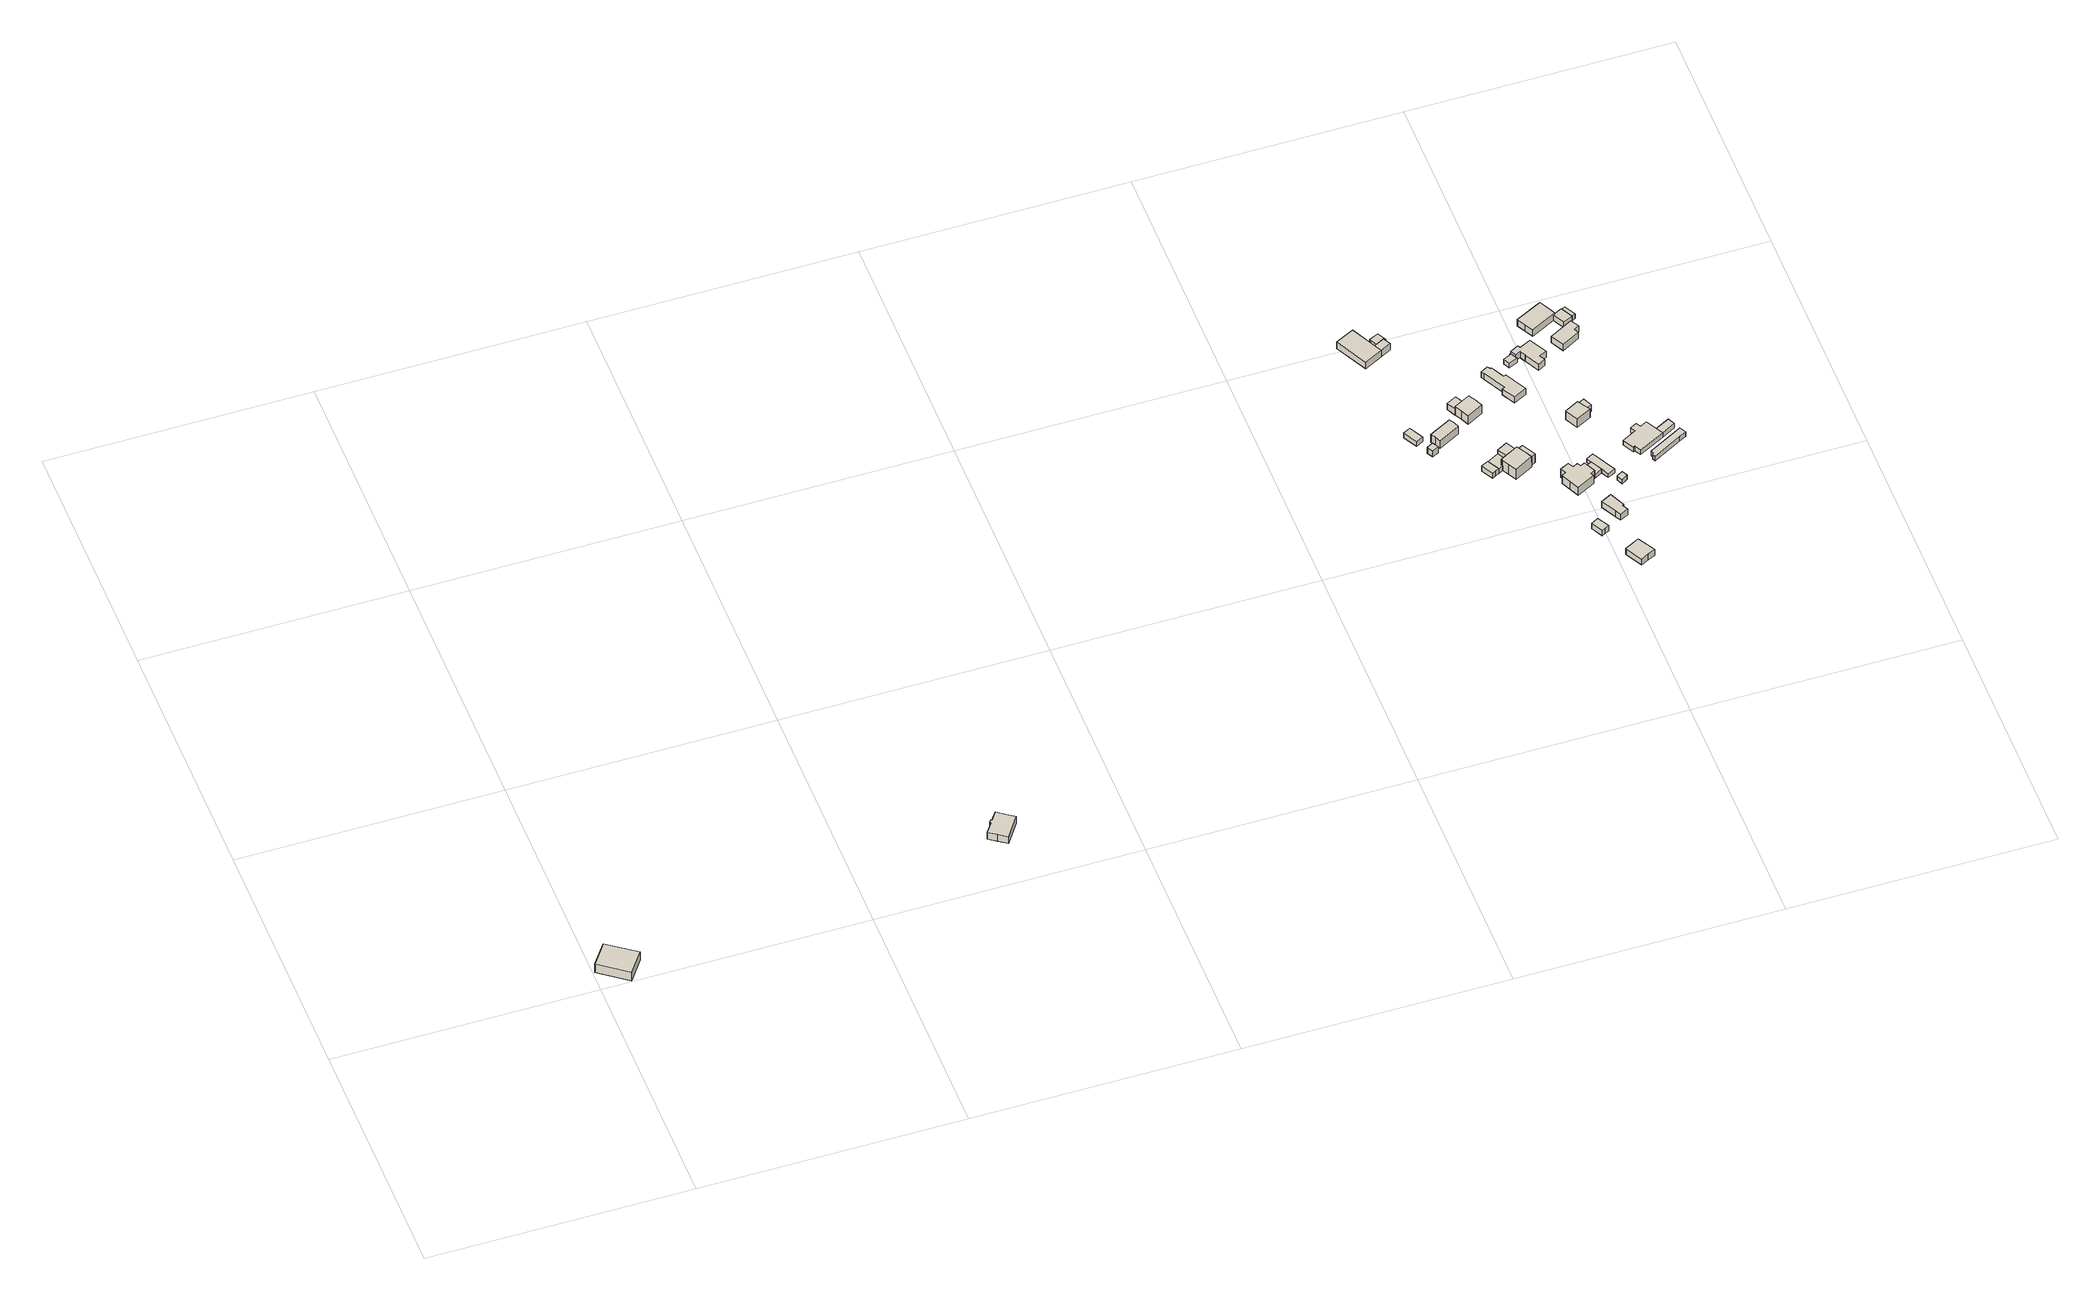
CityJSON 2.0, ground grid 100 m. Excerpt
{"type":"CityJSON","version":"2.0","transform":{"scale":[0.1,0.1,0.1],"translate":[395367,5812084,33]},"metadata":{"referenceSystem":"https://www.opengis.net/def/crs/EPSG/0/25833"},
"CityObjects":{
"building1":{"type":"Building","attributes":{"Gemeindeschluessel":"11000008","BezugspunktDach":"2200","function":"31001_1310","measuredHeight":4.82,"storeysAboveGround":1},"address":[{"country":"Germany","locality":"Berlin","thoroughfareNumber":"36","thoroughfareName":"Späthstraße"}],"geometry":[{"type":"Solid","lod":"1","boundaries":[[[[0,1,2,3,4]],[[5,6,7,8,9]],[[5,9,4,3]],[[6,5,3,2]],[[7,6,2,1]],[[8,7,1,0]],[[9,8,0,4]]]]}]},
"building2":{"type":"Building","attributes":{"Gemeindeschluessel":"11000008","BezugspunktDach":"2200","function":"31001_1310","measuredHeight":3.83,"storeysAboveGround":1},"address":[{"country":"Germany","locality":"Berlin","thoroughfareNumber":"1","thoroughfareName":"Parchimer Allee"}],"geometry":[{"type":"Solid","lod":"1","boundaries":[[[[10,11,12,13,14,15,16,17,18,19]],[[20,21,22,23,24,25,26,27,28,29]],[[20,29,19,18]],[[21,20,18,17]],[[22,21,17,16]],[[23,22,16,15]],[[24,23,15,14]],[[25,24,14,13]],[[26,25,13,12]],[[27,26,12,11]],[[28,27,11,10]],[[29,28,10,19]]]]}]},
"building3":{"type":"Building","attributes":{"Gemeindeschluessel":"11000009","BezugspunktDach":"2200","function":"31001_2143","measuredHeight":2.32,"storeysAboveGround":1},"address":[{"country":"Germany","locality":"Berlin","thoroughfareNumber":"42A (1)","thoroughfareName":"Späthstraße"}],"geometry":[{"type":"Solid","lod":"1","boundaries":[[[[30,31,32,33]],[[34,35,36,37]],[[34,37,33,32]],[[35,34,32,31]],[[36,35,31,30]],[[37,36,30,33]]]]}]},
"building4":{"type":"Building","attributes":{"Gemeindeschluessel":"11000009","BezugspunktDach":"2200","function":"31001_2143","measuredHeight":2.98,"storeysAboveGround":1},"address":[{"country":"Germany","locality":"Berlin","thoroughfareNumber":"42A (2)","thoroughfareName":"Späthstraße"}],"geometry":[{"type":"Solid","lod":"1","boundaries":[[[[38,39,40,41]],[[42,43,44,45]],[[42,45,41,40]],[[43,42,40,39]],[[44,43,39,38]],[[45,44,38,41]]]]}]},
"building5":{"type":"Building","attributes":{"Gemeindeschluessel":"11000009","BezugspunktDach":"2200","function":"31001_1010","measuredHeight":5.2,"storeysAboveGround":1},"address":[{"country":"Germany","locality":"Berlin","thoroughfareNumber":"42A","thoroughfareName":"Späthstraße"}],"geometry":[{"type":"Solid","lod":"1","boundaries":[[[[46,47,48,49,50,51]],[[52,53,54,55,56,57]],[[52,57,51,50]],[[53,52,50,49]],[[54,53,49,48]],[[55,54,48,47]],[[56,55,47,46]],[[57,56,46,51]]]]}]},
"building6":{"type":"Building","attributes":{"Gemeindeschluessel":"11000009","function":"31001_1010"},"address":[{"country":"Germany","locality":"Berlin","thoroughfareNumber":"43","thoroughfareName":"Späthstraße"}],"children":["building6-1","building6-2","building6-3"]},
"building6-1":{"type":"BuildingPart","attributes":{"BezugspunktDach":"2200","measuredHeight":3.31,"storeysAboveGround":1},"parents":["building6"],"geometry":[{"type":"Solid","lod":"1","boundaries":[[[[58,59,60,61,62]],[[63,64,65,66,67]],[[63,67,62,61]],[[64,63,61,60]],[[66,65,59,58]],[[67,66,58,62]],[[65,64,60,59]]]]}]},
"building6-2":{"type":"BuildingPart","attributes":{"BezugspunktDach":"2200","measuredHeight":2.12,"storeysAboveGround":1},"parents":["building6"],"geometry":[{"type":"Solid","lod":"1","boundaries":[[[[68,69,70,71,72]],[[73,74,75,76,77]],[[73,77,72,71]],[[74,73,71,70]],[[75,74,70,69]],[[77,76,68,72]],[[68,76,75,69]]]]}]},
"building6-3":{"type":"BuildingPart","attributes":{"BezugspunktDach":"2200","measuredHeight":3.31,"storeysAboveGround":1},"parents":["building6"],"geometry":[{"type":"MultiSurface","lod":"1","boundaries":[[[59,78,79,80,60]],[[76,75,81,65,64]],[[76,64,60,80]],[[69,68,76,80,79]],[[81,75,79,78]],[[65,81,78,59]],[[75,76,68,69]],[[64,65,59,60]]]}]},
"building7":{"type":"Building","attributes":{"Gemeindeschluessel":"11000009","BezugspunktDach":"2200","function":"31001_2463","measuredHeight":2.75,"storeysAboveGround":1},"address":[{"country":"Germany","locality":"Berlin","thoroughfareNumber":"42G (2)","thoroughfareName":"Späthstraße"}],"geometry":[{"type":"Solid","lod":"1","boundaries":[[[[82,83,84,85,86]],[[87,88,89,90,91]],[[87,91,86,85]],[[88,87,85,84]],[[89,88,84,83]],[[90,89,83,82]],[[91,90,82,86]]]]}]},
"building8":{"type":"Building","attributes":{"Gemeindeschluessel":"11000009","BezugspunktDach":"2200","function":"31001_2723","measuredHeight":2.4,"storeysAboveGround":1},"address":[{"country":"Germany","locality":"Berlin","thoroughfareNumber":"42G (1)","thoroughfareName":"Späthstraße"}],"geometry":[{"type":"Solid","lod":"1","boundaries":[[[[92,93,94,95,96,97]],[[98,99,100,101,102,103]],[[98,103,97,96]],[[99,98,96,95]],[[100,99,95,94]],[[101,100,94,93]],[[102,101,93,92]],[[103,102,92,97]]]]}]},
"building9":{"type":"Building","attributes":{"Gemeindeschluessel":"11000009","BezugspunktDach":"2200","function":"31001_2143","measuredHeight":3.02,"storeysAboveGround":1},"address":[{"country":"Germany","locality":"Berlin","thoroughfareNumber":"42B (1)","thoroughfareName":"Späthstraße"}],"geometry":[{"type":"Solid","lod":"1","boundaries":[[[[104,105,106,107]],[[108,109,110,111]],[[108,111,107,106]],[[109,108,106,105]],[[110,109,105,104]],[[111,110,104,107]]]]}]},
"building10":{"type":"Building","attributes":{"Gemeindeschluessel":"11000009","function":"31001_1010"},"address":[{"country":"Germany","locality":"Berlin","thoroughfareNumber":"42G","thoroughfareName":"Späthstraße"}],"children":["building10-1","building10-2","building10-3"]},
"building10-1":{"type":"BuildingPart","attributes":{"BezugspunktDach":"2200","measuredHeight":5.99,"storeysAboveGround":1},"parents":["building10"],"geometry":[{"type":"MultiSurface","lod":"1","boundaries":[[[112,113,114,115,116,117,118,119,120,121]],[[99,122,123,124,125,126,127,128,101,100]],[[99,100,121,120]],[[122,129,130,99,120,119]],[[123,122,119,118]],[[124,123,118,117]],[[131,132,117,116]],[[126,133,134,131,125,116,115]],[[127,126,115,114]],[[128,127,114,113]],[[101,128,113,112]],[[100,101,112,121]],[[99,130,129,122]],[[125,124,132,131]],[[125,131,134,133]]]}]},
"building10-2":{"type":"BuildingPart","attributes":{"BezugspunktDach":"2200","measuredHeight":4.46,"storeysAboveGround":1},"parents":["building10"],"geometry":[{"type":"Solid","lod":"1","boundaries":[[[[130,129,135,136,137]],[[138,139,122,99,98]],[[138,98,137,136]],[[139,138,136,135]],[[122,139,135,129]],[[98,99,130,137]],[[99,122,129,130]]]]}]},
"building10-3":{"type":"BuildingPart","attributes":{"BezugspunktDach":"2200","measuredHeight":4.46,"storeysAboveGround":1},"parents":["building10"],"geometry":[{"type":"MultiSurface","lod":"1","boundaries":[[[134,140,141,132]],[[142,143,133,124]],[[142,124,132,141]],[[143,142,141,140]],[[133,143,140,134]],[[144,125,145]],[[146,124,145,125,131,132]],[[133,134,131,125,144]]]}]},
"building11":{"type":"Building","attributes":{"Gemeindeschluessel":"11000009","BezugspunktDach":"2200","function":"31001_1312","measuredHeight":5.42,"storeysAboveGround":1},"address":[{"country":"Germany","locality":"Berlin","thoroughfareNumber":"42B","thoroughfareName":"Späthstraße"}],"geometry":[{"type":"Solid","lod":"1","boundaries":[[[[147,148,149,150,151,152,153]],[[154,155,156,157,158,159,160]],[[154,160,153,152]],[[155,154,152,151]],[[156,155,151,150]],[[157,156,150,149]],[[158,157,149,148]],[[159,158,148,147]],[[160,159,147,153]]]]}]},
"building12":{"type":"Building","attributes":{"Gemeindeschluessel":"11000009","BezugspunktDach":"2200","function":"31001_2000","measuredHeight":2.99,"storeysAboveGround":1},"address":[{"country":"Germany","locality":"Berlin","thoroughfareNumber":"18 (9)","thoroughfareName":"Sperlingsweg"}],"geometry":[{"type":"Solid","lod":"1","boundaries":[[[[161,162,163,164,165,166]],[[167,168,169,170,171,172]],[[167,172,166,165]],[[168,167,165,164]],[[169,168,164,163]],[[170,169,163,162]],[[171,170,162,161]],[[172,171,161,166]]]]}]},
"building13":{"type":"Building","attributes":{"Gemeindeschluessel":"11000009","BezugspunktDach":"2200","function":"31001_1010","measuredHeight":3.28,"storeysAboveGround":1},"address":[{"country":"Germany","locality":"Berlin","thoroughfareNumber":"18 (10)","thoroughfareName":"Sperlingsweg"}],"geometry":[{"type":"Solid","lod":"1","boundaries":[[[[173,174,175,176,177]],[[178,179,180,181,182]],[[178,182,177,176]],[[179,178,176,175]],[[180,179,175,174]],[[181,180,174,173]],[[182,181,173,177]]]]}]},
"building14":{"type":"Building","attributes":{"Gemeindeschluessel":"11000009","BezugspunktDach":"2200","function":"31001_1010","measuredHeight":6.01,"storeysAboveGround":1},"address":[{"country":"Germany","locality":"Berlin","thoroughfareNumber":"42P","thoroughfareName":"Späthstraße"}],"geometry":[{"type":"Solid","lod":"1","boundaries":[[[[183,184,185,186,187,188,189,190,191,192,193,194,195,196]],[[197,198,199,200,201,202,203,204,205,206,207,208,209,210]],[[197,210,196,195]],[[198,197,195,194]],[[199,198,194,193]],[[200,199,193,192]],[[201,200,192,191]],[[202,201,191,190]],[[203,202,190,189]],[[204,203,189,188]],[[205,204,188,187]],[[206,205,187,186]],[[207,206,186,185]],[[208,207,185,184]],[[209,208,184,183]],[[210,209,183,196]]]]}]},
"building15":{"type":"Building","attributes":{"Gemeindeschluessel":"11000009","BezugspunktDach":"2200","function":"31001_1312","measuredHeight":2.89,"storeysAboveGround":1},"address":[{"country":"Germany","locality":"Berlin","thoroughfareNumber":"18 (7)","thoroughfareName":"Sperlingsweg"}],"geometry":[{"type":"Solid","lod":"1","boundaries":[[[[211,212,213,214,215,216,217]],[[218,219,220,221,222,223,224]],[[218,224,217,216]],[[219,218,216,215]],[[220,219,215,214]],[[221,220,214,213]],[[222,221,213,212]],[[223,222,212,211]],[[224,223,211,217]]]]}]},
"building16":{"type":"Building","attributes":{"Gemeindeschluessel":"11000009","BezugspunktDach":"2200","function":"31001_1312","measuredHeight":3.04,"storeysAboveGround":1},"address":[{"country":"Germany","locality":"Berlin","thoroughfareNumber":"42C","thoroughfareName":"Späthstraße"}],"geometry":[{"type":"Solid","lod":"1","boundaries":[[[[225,226,227,228,229,230,231,232,233,234,235,236,237,238]],[[239,240,241,242,243,244,245,246,247,248,249,250,251,252]],[[239,252,238,237]],[[240,239,237,236]],[[241,240,236,235]],[[242,241,235,234]],[[243,242,234,233]],[[244,243,233,232]],[[245,244,232,231]],[[246,245,231,230]],[[247,246,230,229]],[[248,247,229,228]],[[249,248,228,227]],[[250,249,227,226]],[[251,250,226,225]],[[252,251,225,238]]]]}]},
"building17":{"type":"Building","attributes":{"Gemeindeschluessel":"11000009","BezugspunktDach":"2200","function":"31001_2143","measuredHeight":1.93,"storeysAboveGround":1},"address":[{"country":"Germany","locality":"Berlin","thoroughfareNumber":"42P (2)","thoroughfareName":"Späthstraße"}],"geometry":[{"type":"Solid","lod":"1","boundaries":[[[[253,254,255,256]],[[257,258,259,260]],[[257,260,256,255]],[[258,257,255,254]],[[259,258,254,253]],[[260,259,253,256]]]]}]},
"building18":{"type":"Building","attributes":{"Gemeindeschluessel":"11000009","BezugspunktDach":"2200","function":"31001_2463","measuredHeight":1.9,"storeysAboveGround":1},"address":[{"country":"Germany","locality":"Berlin","thoroughfareNumber":"42P (1)","thoroughfareName":"Späthstraße"}],"geometry":[{"type":"Solid","lod":"1","boundaries":[[[[255,254,261,262,263,264]],[[265,266,267,258,257,268]],[[265,268,264,263]],[[266,265,263,262]],[[267,266,262,261]],[[258,267,261,254]],[[257,258,254,255]],[[268,257,255,264]]]]}]},
"building19":{"type":"Building","attributes":{"Gemeindeschluessel":"11000009","BezugspunktDach":"2200","function":"31001_2000","measuredHeight":2.1,"storeysAboveGround":1},"address":[{"country":"Germany","locality":"Berlin","thoroughfareNumber":"18 (8)","thoroughfareName":"Sperlingsweg"}],"geometry":[{"type":"Solid","lod":"1","boundaries":[[[[269,270,271,272]],[[273,274,275,276]],[[273,276,272,271]],[[274,273,271,270]],[[275,274,270,269]],[[276,275,269,272]]]]}]},
"building20":{"type":"Building","attributes":{"Gemeindeschluessel":"11000009","function":"31001_1312"},"address":[{"country":"Germany","locality":"Berlin","thoroughfareNumber":"42H","thoroughfareName":"Späthstraße"}],"children":["building20-1","building20-2"]},
"building20-1":{"type":"BuildingPart","attributes":{"BezugspunktDach":"2200","measuredHeight":5.47,"storeysAboveGround":1},"parents":["building20"],"geometry":[{"type":"MultiSurface","lod":"1","boundaries":[[[277,278,279,280,281]],[[282,283,284,285,286]],[[282,286,281,280]],[[287,288,282,280,279]],[[284,289,290,287,283,279,278]],[[285,284,278,277]],[[286,285,277,281]],[[283,282,288,287]],[[283,287,290,289]]]}]},
"building20-2":{"type":"BuildingPart","attributes":{"BezugspunktDach":"2200","measuredHeight":3.28,"storeysAboveGround":1},"parents":["building20"],"geometry":[{"type":"MultiSurface","lod":"1","boundaries":[[[290,291,292,288]],[[293,294,289,282]],[[293,282,288,292]],[[294,293,292,291]],[[289,294,291,290]],[[282,283,287,288]],[[290,287,283,289]]]}]},
"building21":{"type":"Building","attributes":{"Gemeindeschluessel":"11000009","function":"31001_1312"},"address":[{"country":"Germany","locality":"Berlin","thoroughfareNumber":"42D","thoroughfareName":"Späthstraße"}],"children":["building21-1","building21-2"]},
"building21-1":{"type":"BuildingPart","attributes":{"BezugspunktDach":"2200","measuredHeight":3.65,"storeysAboveGround":1},"parents":["building21"],"geometry":[{"type":"MultiSurface","lod":"1","boundaries":[[[295,296,297,298,299,300,301,302,303,304,305,306,307,308]],[[309,310,311,312,313,314,315,316,317,318,319,320,321,322]],[[309,322,308,307]],[[310,309,307,306]],[[311,310,306,305]],[[312,311,305,304]],[[313,312,304,303]],[[314,313,303,302]],[[315,314,302,301]],[[316,315,301,300]],[[317,316,300,299]],[[318,317,299,298]],[[319,318,298,297]],[[320,319,297,296]],[[321,320,296,295]],[[323,324,325,295,308]],[[322,321,325,324,323]]]}]},
"building21-2":{"type":"BuildingPart","attributes":{"BezugspunktDach":"2200","measuredHeight":2.18,"storeysAboveGround":1},"parents":["building21"],"geometry":[{"type":"Solid","lod":"1","boundaries":[[[[326,327,325,324,328,329,330]],[[331,332,322,321,333,334,335]],[[331,335,330,329]],[[332,331,329,328]],[[322,332,328,324]],[[333,321,325,327]],[[334,333,327,326]],[[335,334,326,330]],[[322,324,325,321]]]]}]},
"building22":{"type":"Building","attributes":{"Gemeindeschluessel":"11000009","function":"31001_1010"},"address":[{"country":"Germany","locality":"Berlin","thoroughfareNumber":"42N","thoroughfareName":"Späthstraße"}],"children":["building22-1","building22-2"]},
"building22-1":{"type":"BuildingPart","attributes":{"BezugspunktDach":"2200","measuredHeight":2.48,"storeysAboveGround":1},"parents":["building22"],"geometry":[{"type":"Solid","lod":"1","boundaries":[[[[336,337,338,339,340,341,342,343,344,345,346]],[[347,348,349,350,351,352,353,354,355,356,357]],[[347,357,346,345]],[[348,347,345,344]],[[349,348,344,343]],[[350,349,343,342]],[[351,350,342,341]],[[352,351,341,340]],[[354,353,339,338]],[[355,354,338,337]],[[356,355,337,336]],[[357,356,336,346]],[[352,340,339,353]]]]}]},
"building22-2":{"type":"BuildingPart","attributes":{"BezugspunktDach":"2200","measuredHeight":2.48,"storeysAboveGround":1},"parents":["building22"],"geometry":[{"type":"Solid","lod":"1","boundaries":[[[[339,358,359,340]],[[360,361,353,352]],[[360,352,340,359]],[[361,360,359,358]],[[353,361,358,339]],[[352,353,339,340]]]]}]},
"building23":{"type":"Building","attributes":{"Gemeindeschluessel":"11000009","BezugspunktDach":"2200","function":"31001_1010","measuredHeight":3.84,"storeysAboveGround":1},"address":[{"country":"Germany","locality":"Berlin","thoroughfareNumber":"43 (1)","thoroughfareName":"Späthstraße"}],"geometry":[{"type":"Solid","lod":"1","boundaries":[[[[362,363,364,365,366,367]],[[368,369,370,371,372,373]],[[368,373,367,366]],[[369,368,366,365]],[[370,369,365,364]],[[371,370,364,363]],[[372,371,363,362]],[[373,372,362,367]]]]}]},
"building24":{"type":"Building","attributes":{"Gemeindeschluessel":"11000009","BezugspunktDach":"2200","function":"31001_2000","measuredHeight":2.53,"storeysAboveGround":1},"address":[{"country":"Germany","locality":"Berlin","thoroughfareNumber":"18M (2)","thoroughfareName":"Sperlingsweg"}],"geometry":[{"type":"Solid","lod":"1","boundaries":[[[[374,375,376,377,378,379,380,381,382]],[[383,384,385,386,387,388,389,390,391]],[[383,391,382,381]],[[384,383,381,380]],[[385,384,380,379]],[[386,385,379,378]],[[387,386,378,377]],[[388,387,377,376]],[[389,388,376,375]],[[390,389,375,374]],[[391,390,374,382]]]]}]},
"building25":{"type":"Building","attributes":{"Gemeindeschluessel":"11000009","BezugspunktDach":"2200","function":"31001_1312","measuredHeight":3.5,"storeysAboveGround":1},"address":[{"country":"Germany","locality":"Berlin","thoroughfareNumber":"42E","thoroughfareName":"Späthstraße"}],"geometry":[{"type":"Solid","lod":"1","boundaries":[[[[392,393,394,395,396,397,398]],[[399,400,401,402,403,404,405]],[[399,405,398,397]],[[400,399,397,396]],[[401,400,396,395]],[[402,401,395,394]],[[403,402,394,393]],[[404,403,393,392]],[[405,404,392,398]]]]}]},
"building26":{"type":"Building","attributes":{"Gemeindeschluessel":"11000009","BezugspunktDach":"2200","function":"31001_2723","measuredHeight":2.61,"storeysAboveGround":1},"address":[{"country":"Germany","locality":"Berlin","thoroughfareNumber":"42E (1)","thoroughfareName":"Späthstraße"}],"geometry":[{"type":"Solid","lod":"1","boundaries":[[[[406,407,408,409,410,411,412]],[[413,414,415,416,417,418,419]],[[413,419,412,411]],[[414,413,411,410]],[[415,414,410,409]],[[416,415,409,408]],[[417,416,408,407]],[[418,417,407,406]],[[419,418,406,412]]]]}]},
"building27":{"type":"Building","attributes":{"Gemeindeschluessel":"11000009","BezugspunktDach":"2200","function":"31001_2143","measuredHeight":2.46,"storeysAboveGround":1},"address":[{"country":"Germany","locality":"Berlin","thoroughfareNumber":"42E (2)","thoroughfareName":"Späthstraße"}],"geometry":[{"type":"Solid","lod":"1","boundaries":[[[[408,420,421,409]],[[422,423,424,425]],[[422,425,409,421]],[[423,422,421,420]],[[424,423,420,408]],[[425,424,408,409]]]]}]}
},
"vertices":[
[114,2,51],[174,85,51],[120,124,51],[66,163,51],[7,82,51],[66,163,9],[120,124,9],[174,85,9],[114,2,9],[7,82,9],
[1526,195,55],[1558,173,55],[1615,254,55],[1584,276,55],[1553,299,55],[1529,265,55],[1525,268,55],[1518,258,55],[1522,255,55],[1495,217,55],[1522,255,21],[1518,258,21],[1525,268,21],[1529,265,21],[1553,299,21],[1584,276,21],[1615,254,21],[1558,173,21],[1526,195,21],[1495,217,21],
[3517,1485,36],[3544,1500,36],[3515,1554,36],[3488,1539,36],[3515,1554,13],[3544,1500,13],[3517,1485,13],[3488,1539,13],
[3554,1421,41],[3578,1434,41],[3565,1457,41],[3542,1444,41],[3565,1457,11],[3578,1434,11],[3554,1421,11],[3542,1444,11],
[3581,1469,51],[3591,1450,51],[3673,1494,51],[3664,1514,51],[3654,1533,51],[3570,1488,51],[3654,1533,11],[3664,1514,11],[3673,1494,11],[3591,1450,11],[3581,1469,11],[3570,1488,11],
[3472,1890,46],[3541,1926,46],[3527,1954,46],[3479,2049,46],[3408,2014,46],[3479,2049,13],[3527,1954,13],[3541,1926,13],[3472,1890,13],[3408,2014,13],
[3543,1962,34],[3566,1974,34],[3577,1979,34],[3559,2015,34],[3525,1998,34],[3559,2015,13],[3577,1979,13],[3566,1974,13],[3543,1962,13],[3525,1998,13],
[3581,1946,46],[3566,1974,46],[3543,1962,46],[3581,1946,13],
[3715,1254,39],[3728,1262,39],[3742,1269,39],[3717,1314,39],[3690,1300,39],[3717,1314,14],[3742,1269,14],[3728,1262,14],[3715,1254,14],[3690,1300,14],
[3742,1269,37],[3760,1279,37],[3757,1284,37],[3784,1299,37],[3763,1338,37],[3717,1314,37],[3763,1338,13],[3784,1299,13],[3757,1284,13],[3760,1279,13],[3742,1269,13],[3717,1314,13],
[3692,1582,42],[3730,1602,42],[3713,1637,42],[3675,1617,42],[3713,1637,11],[3730,1602,11],[3692,1582,11],[3675,1617,11],
[3760,1279,65],[3774,1254,65],[3791,1223,65],[3861,1262,65],[3845,1292,65],[3830,1318,65],[3828,1323,65],[3823,1320,65],[3784,1299,65],[3757,1284,65],[3823,1320,13],[3828,1323,13],[3830,1318,13],[3845,1292,13],[3861,1262,13],[3791,1223,13],[3774,1254,13],[3823,1320,57],[3784,1299,57],[3845,1292,57],[3830,1318,57],[3859,1267,13],[3859,1267,57],
[3802,1359,57],[3775,1344,57],[3763,1338,57],[3775,1344,13],[3802,1359,13],
[3879,1278,57],[3850,1330,57],[3850,1330,13],[3879,1278,13],[3853,1278,13],[3841,1299,13],[3830,1318,27],
[3707,1554,56],[3721,1525,56],[3782,1559,56],[3768,1587,56],[3753,1614,56],[3730,1602,56],[3692,1582,56],[3730,1602,12],[3753,1614,12],[3768,1587,12],[3782,1559,12],[3721,1525,12],[3707,1554,12],[3692,1582,12],
[3984,874,38],[3998,881,38],[4013,889,38],[3988,934,38],[3974,926,38],[3960,918,38],[3974,926,12],[3988,934,12],[4013,889,12],[3998,881,12],[3984,874,12],[3960,918,12],
[4069,701,38],[4098,716,38],[4126,730,38],[4088,796,38],[4033,767,38],[4088,796,8],[4126,730,8],[4098,716,8],[4069,701,8],[4033,767,8],
[3952,1117,54],[3969,1081,54],[4038,1117,54],[4031,1130,54],[4048,1138,54],[4037,1161,54],[4026,1183,54],[4010,1174,54],[4003,1188,54],[3984,1179,54],[3974,1200,54],[3940,1182,54],[3951,1162,54],[3935,1153,54],[3951,1162,12],[3940,1182,12],[3974,1200,12],[3984,1179,12],[4003,1188,12],[4010,1174,12],[4026,1183,12],[4037,1161,12],[4048,1138,12],[4031,1130,12],[4038,1117,12],[3969,1081,12],[3952,1117,12],[3935,1153,12],
[4058,946,38],[4070,925,38],[4101,941,38],[4089,963,38],[4095,966,38],[4068,1025,38],[4028,1004,38],[4068,1025,9],[4095,966,9],[4089,963,9],[4101,941,9],[4070,925,9],[4058,946,9],[4028,1004,9],
[3843,1709,40],[3888,1624,40],[3879,1620,40],[3906,1569,40],[3956,1595,40],[3929,1646,40],[3912,1679,40],[3903,1674,40],[3897,1685,40],[3876,1726,40],[3871,1723,40],[3867,1731,40],[3864,1735,40],[3837,1721,40],[3864,1735,10],[3867,1731,10],[3871,1723,10],[3876,1726,10],[3897,1685,10],[3903,1674,10],[3912,1679,10],[3929,1646,10],[3956,1595,10],[3906,1569,10],[3879,1620,10],[3888,1624,10],[3843,1709,10],[3837,1721,10],
[4048,1138,32],[4080,1155,32],[4058,1199,32],[4026,1183,32],[4058,1199,13],[4080,1155,13],[4048,1138,13],[4026,1183,13],
[4094,1127,32],[4123,1140,32],[4075,1233,32],[4048,1218,32],[4075,1233,13],[4123,1140,13],[4094,1127,13],[4048,1218,13],
[4131,1084,32],[4154,1099,32],[4144,1120,32],[4120,1107,32],[4144,1120,11],[4154,1099,11],[4131,1084,11],[4120,1107,11],
[4071,1386,56],[4129,1416,56],[4114,1440,56],[4100,1463,56],[4047,1435,56],[4100,1463,12],[4114,1440,12],[4129,1416,12],[4071,1386,12],[4047,1435,12],[4114,1440,45],[4100,1463,45],[4119,1431,12],[4119,1431,45],
[4143,1443,45],[4127,1477,45],[4127,1477,12],[4143,1443,12],
[3975,1755,41],[3995,1766,41],[3996,1765,41],[4006,1744,41],[4007,1742,41],[4035,1687,41],[4063,1702,41],[4051,1724,41],[4081,1737,41],[4063,1771,41],[4045,1805,41],[4001,1783,41],[3996,1794,41],[3964,1776,41],[3996,1794,10],[4001,1783,10],[4045,1805,10],[4063,1771,10],[4081,1737,10],[4051,1724,10],[4063,1702,10],[4035,1687,10],[4007,1742,10],[4006,1744,10],[3996,1765,10],[3995,1766,10],[3975,1755,10],[3964,1776,10],[3964,1776,26],[3964,1776,32],[3975,1755,32],
[3943,1732,32],[3979,1748,32],[3961,1775,32],[3963,1772,32],[3931,1757,32],[3963,1772,10],[3961,1775,10],[3979,1748,10],[3943,1732,10],[3931,1757,10],
[4217,1211,37],[4223,1215,37],[4236,1192,37],[4335,1243,37],[4321,1269,37],[4299,1311,37],[4273,1297,37],[4264,1315,37],[4238,1302,37],[4248,1283,37],[4194,1254,37],[4248,1283,13],[4238,1302,13],[4264,1315,13],[4273,1297,13],[4299,1311,13],[4321,1269,13],[4335,1243,13],[4236,1192,13],[4223,1215,13],[4217,1211,13],[4194,1254,13],
[4388,1271,37],[4375,1297,37],[4375,1297,13],[4388,1271,13],
[4053,1878,43],[4070,1846,43],[4168,1897,43],[4152,1929,43],[4136,1960,43],[4036,1910,43],[4136,1960,10],[4152,1929,10],[4168,1897,10],[4070,1846,10],[4053,1878,10],[4036,1910,10],
[4274,1148,35],[4385,1208,35],[4412,1223,35],[4406,1235,35],[4399,1246,35],[4269,1176,35],[4274,1166,35],[4270,1161,35],[4269,1159,35],[4270,1161,12],[4274,1166,12],[4269,1176,12],[4399,1246,12],[4406,1235,12],[4412,1223,12],[4385,1208,12],[4274,1148,12],[4269,1159,12],
[4147,1747,41],[4216,1785,41],[4207,1802,41],[4227,1812,41],[4223,1820,41],[4209,1845,41],[4120,1797,41],[4209,1845,10],[4223,1820,10],[4227,1812,10],[4207,1802,10],[4216,1785,10],[4147,1747,10],[4120,1797,10],
[4184,1850,38],[4221,1866,38],[4221,1867,38],[4198,1910,38],[4196,1912,38],[4168,1897,38],[4161,1894,38],[4168,1897,11],[4196,1912,11],[4198,1910,11],[4221,1867,11],[4221,1866,11],[4184,1850,11],[4161,1894,11],
[4235,1874,38],[4212,1917,38],[4212,1917,13],[4235,1874,13],[4221,1867,13],[4198,1910,13]
]}
